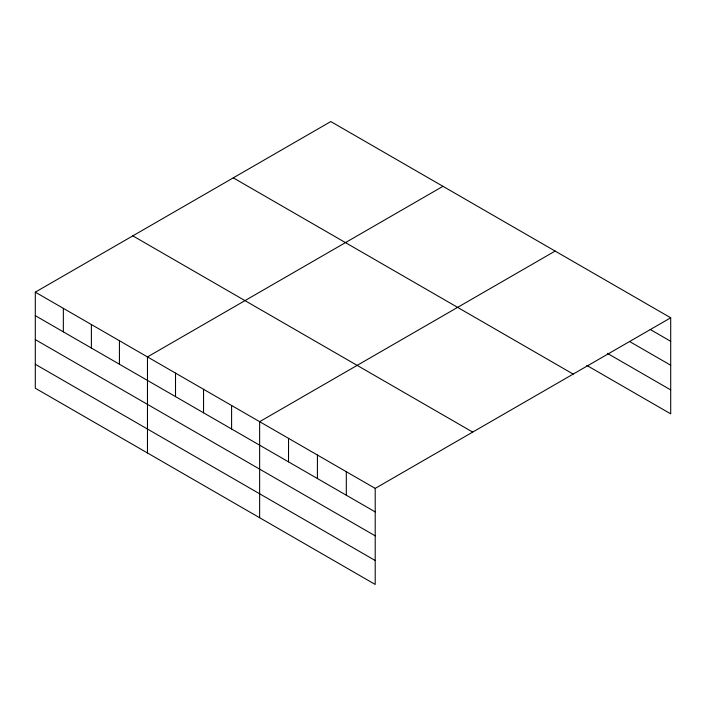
<?xml version="1.0" encoding="UTF-8"?>
<svg xmlns="http://www.w3.org/2000/svg" width="706" height="706" viewBox="0 0 706 706"><rect width="100%" height="100%" fill="white"/><g stroke="black" fill="none" stroke-linecap="round" stroke-linejoin="round"><path stroke-width="1.06" d="M586.818 365.417L670.7 413.84L670.7 317.788L330.796 121.556L35.3 292.16L35.3 388.212L375.204 584.444L375.204 488.393L35.3 292.16M442.971 186.313L147.466 356.918L147.466 452.97M555.137 251.071L259.631 421.676L259.631 517.727M375.204 488.393L670.7 317.788M650.2 329.464L670.7 341.298M629.69 341.563L670.7 365.24M607.328 353.318L670.7 389.906M233.289 177.85L573.184 374.092M132.816 235.857L472.711 432.098M35.3 315.661L375.204 511.903M35.3 339.604L375.204 535.845M35.3 364.27L375.204 560.511M346.311 471.714L346.311 495.224M317.418 455.035L317.418 478.544M288.525 438.355L288.525 461.865M231.594 405.482L231.594 428.992M203.549 389.297L203.549 412.807M175.512 373.103L175.512 396.613M119.429 340.724L119.429 364.234M91.383 324.539L91.383 348.049M63.346 308.345L63.346 331.855"/></g></svg>
